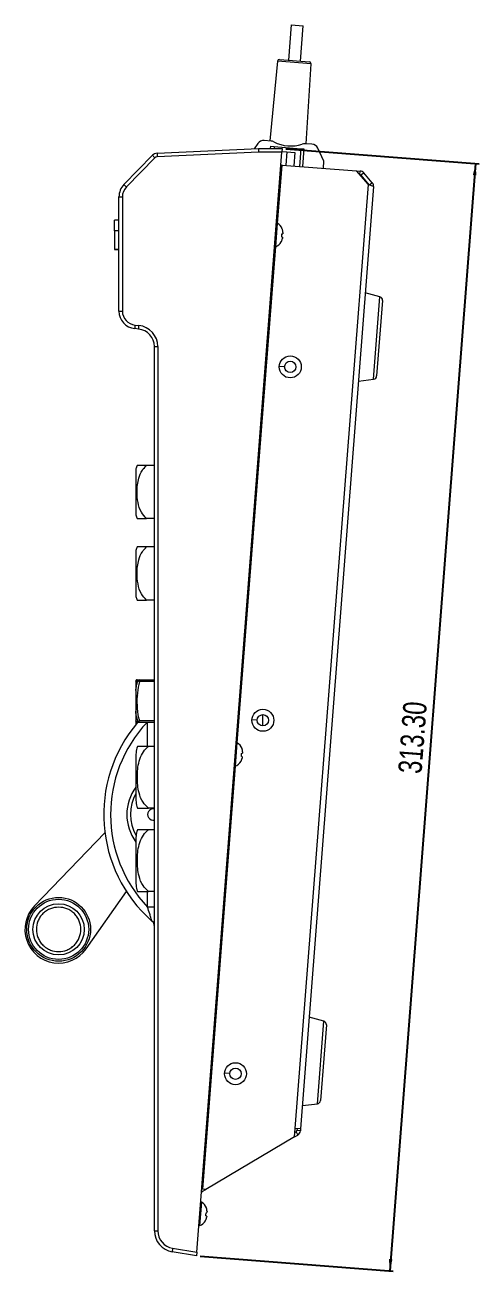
# Model space of a CAD drawing. Header units: millimetres. Extents: x 98 to 1129, y 87 to 737.
# Drawn here: x 714.4 to 842.5, y 86.8 to 438.4 of the extents above; entities that cross this region are included whole.
import ezdxf

# ---------------------------------------------------------------- set-up
doc = ezdxf.new("R2010")
doc.units = ezdxf.units.MM
doc.styles.add('SLDTEXTSTYLE0', font='TXT', dxfattribs={"width": 0.75})
doc.dimstyles.new('SLDDIMSTYLE0', dxfattribs={"dimtxt": 6.614583, "dimasz": 3.302, "dimexe": 0, "dimexo": 0.0625, "dimgap": 1.653646, "dimtad": 1, "dimrnd": 1e-09, "dimzin": 4, "dimdsep": 46, "dimtxsty": 'SLDTEXTSTYLE0', "dimsah": 1, "dimcen": 0.09, "dimadec": 0, "dimazin": 1, "dimtfac": 1, "dimtofl": 0, "dimtmove": 0, "dimatfit": 3, "dimfxl": 1, "dimfrac": 2, "dimtolj": 1, "dimtzin": 12, "dimarcsym": 0})

# ---------------------------------------------------------------- blocks, each defined once
blk = doc.blocks.new('_D_4')
for p, q in [((787.98, 403.42), (842.5, 399.2)), ((841.51, 399.28), (817.32, 86.91)), ((763.79, 91.06), (818.31, 86.84))]:
    blk.add_line(p, q)
for points in [[(841.51, 399.28), (840.75, 396.02), (841.76, 395.95)], [(817.32, 86.91), (818.08, 90.17), (817.06, 90.25)]]:
    blk.add_solid(points)
at = {"insert": (819.65, 227.5), "char_height": 6.615, "attachment_point": 1, "rotation": 85.5715, "style": 'SLDTEXTSTYLE0'}
blk.add_mtext('313.30', dxfattribs=at)

msp = doc.modelspace()

# ---------------------------------------------------------------- linework, layer by layer
at = {"color": 7, "linetype": 'Continuous', "lineweight": 15}
for p, q in [((789.483, 438.391), (788.711, 428.421)), ((789.483, 438.391), (792.873, 438.129)), ((792.101, 428.159), (792.873, 438.129)), ((785.624, 428.167), (783.511, 405.655)), ((786.161, 428.619), (794.652, 427.961)), ((793.734, 404.863), (795.112, 427.432)), ((784.245, 413.476), (784.249, 413.521)), ((784.248, 413.505), (784.249, 413.521)), ((784.249, 413.521), (784.249, 413.521)), ((780.089, 404.917), (779.08, 403.445)), ((783.838, 405.63), (781.893, 405.78)), ((795.347, 404.738), (793.401, 404.889)), ((742.329, 393.379), (750.357, 401.614)), ((751.038, 400.916), (743.01, 392.681)), ((751.7, 402.215), (780.265, 403.498)), ((780.274, 402.499), (751.709, 401.216)), ((762.87, 92.133), (786.906, 402.499)), ((786.906, 402.499), (780.274, 402.499)), ((780.309, 403.499), (786.984, 403.499)), ((783.621, 404.142), (783.572, 403.499)), ((783.621, 404.142), (784.723, 404.057)), ((784.723, 404.057), (792.2, 403.477)), ((786.984, 403.499), (786.906, 402.499)), ((786.92, 402.683), (788.265, 402.579)), ((788.265, 402.579), (787.971, 398.79)), ((788.265, 402.579), (790.558, 402.401)), ((790.558, 402.401), (790.264, 398.612)), ((792.2, 403.477), (793.093, 403.408)), ((793.093, 403.408), (792.707, 398.423)), ((798.741, 399.962), (796.997, 403.608)), ((786.627, 398.894), (786.925, 398.871)), ((786.925, 398.871), (807.917, 397.245)), ((798.587, 397.968), (798.741, 399.962)), ((811.27, 393.33), (807.917, 397.245)), ((807.917, 397.245), (808.987, 397.162)), ((808.837, 396.171), (808.91, 396.165)), ((808.91, 396.165), (808.987, 397.162)), ((810.01, 396.643), (809.251, 395.992)), ((811.617, 393.229), (809.251, 395.992)), ((809.297, 395.634), (809.576, 395.612)), ((812.376, 393.88), (810.01, 396.643)), ((812.376, 393.88), (811.617, 393.229)), ((790.647, 127.043), (811.27, 393.33)), ((812.732, 392.788), (792.143, 126.927)), ((740.909, 357.683), (740.909, 389.889)), ((741.874, 389.889), (741.874, 357.683)), ((740.909, 383.331), (739.609, 383.331)), ((739.609, 380.281), (739.609, 383.331)), ((740.909, 380.281), (739.609, 380.281)), ((787.158, 379.863), (787.13, 379.498)), ((787.052, 378.501), (787.024, 378.136)), ((739.609, 375.081), (740.909, 375.081)), ((740.909, 375.081), (739.609, 375.081)), ((814.532, 361.688), (810.414, 362.849)), ((815.258, 360.649), (813.609, 339.352)), ((746.432, 352.6), (745.387, 352.71)), ((745.456, 353.705), (746.502, 353.595)), ((750.909, 98.196), (750.909, 347.627)), ((751.874, 347.628), (751.874, 98.197)), ((786.144, 342.162), (787.639, 342.046)), ((808.483, 337.924), (812.732, 338.437)), ((750.909, 314.137), (748.708, 314.137)), ((750.909, 299.137), (748.708, 299.137)), ((750.909, 291.137), (748.708, 291.137)), ((750.909, 276.137), (748.708, 276.137)), ((746.146, 253.637), (746.708, 253.637)), ((746.708, 253.637), (750.909, 253.637)), ((781.509, 240.621), (781.509, 243.821)), ((745.708, 241.737), (745.708, 241.029)), ((750.909, 241.637), (746.708, 241.637)), ((778.422, 242.461), (779.918, 242.345)), ((750.909, 234.837), (749.257, 234.837)), ((775.807, 233.302), (775.779, 232.937)), ((775.702, 231.94), (775.674, 231.575)), ((750.909, 217.437), (749.257, 217.437)), ((750.909, 211.337), (749.257, 211.337)), ((736.959, 210.44), (717.052, 189.839)), ((731.664, 177.786), (743.001, 193.966)), ((750.909, 193.937), (749.257, 193.937)), ((798.704, 157.3), (794.585, 158.461)), ((799.429, 156.261), (797.78, 134.964)), ((770.701, 142.759), (772.197, 142.643)), ((792.654, 133.536), (796.903, 134.049)), ((790.464, 124.678), (790.647, 127.043)), ((792.143, 126.927), (790.647, 127.043)), ((791.146, 127.004), (791.104, 126.465)), ((792.143, 126.927), (792.101, 126.388)), ((790.464, 124.678), (765.442, 109.897)), ((790.464, 124.678), (791.368, 125.213)), ((790.558, 125.896), (790.86, 126.074)), ((790.86, 126.074), (791.368, 125.213)), ((792.101, 126.388), (791.104, 126.465)), ((764.551, 109.967), (764.253, 109.99)), ((764.412, 109.289), (765.442, 109.897)), ((765.442, 109.897), (764.551, 109.967)), ((765.664, 102.328), (765.636, 101.963)), ((765.77, 103.69), (765.741, 103.325)), ((762.793, 91.137), (755.927, 92.277)), ((756.055, 93.264), (762.87, 92.133)), ((762.87, 92.133), (762.793, 91.137))]:
    msp.add_line(p, q, dxfattribs=at)
at = {"color": 8, "linetype": 'Continuous', "lineweight": 15}
for p, q in [((795.112, 427.432), (785.624, 428.167)), ((784.723, 404.057), (784.68, 403.499)), ((792.2, 403.477), (791.814, 398.492)), ((785.649, 382.398), (786.925, 398.871)), ((785.562, 382.445), (785.05, 375.83)), ((774.299, 235.836), (785.143, 375.863)), ((812.732, 338.437), (814.532, 361.688)), ((750.909, 253.137), (746.708, 253.137)), ((746.708, 242.137), (750.909, 242.137)), ((748.979, 234.837), (748.979, 241.637)), ((774.212, 235.884), (773.7, 229.268)), ((764.551, 109.967), (773.793, 229.302)), ((748.979, 189.49), (748.979, 193.937)), ((796.903, 134.049), (798.704, 157.3)), ((764.412, 109.289), (764.223, 109.609)), ((764.174, 106.272), (763.662, 99.657)), ((764.177, 106.301), (764.175, 106.272))]:
    msp.add_line(p, q, dxfattribs=at)
at = {"color": 7, "linetype": 'Continuous', "lineweight": 15, "flags": 128}
for points in [[(740.909, 389.889), (740.928, 389.889), (740.982, 389.889), (741.071, 389.889), (741.19, 389.889), (741.336, 389.889), (741.503, 389.889), (741.684, 389.889), (741.874, 389.889)], [(739.609, 380.281), (739.609, 380.239), (739.609, 379.87), (739.609, 379.175), (739.609, 378.257), (739.609, 377.253), (739.609, 376.312), (739.609, 375.576), (739.609, 375.155), (739.609, 375.081)], [(740.909, 357.683), (740.928, 357.683), (740.982, 357.683), (741.071, 357.683), (741.19, 357.683), (741.336, 357.683), (741.503, 357.683), (741.684, 357.683), (741.874, 357.683)], [(750.909, 347.627), (750.928, 347.627), (750.982, 347.627), (751.071, 347.627), (751.19, 347.628), (751.336, 347.628), (751.503, 347.628), (751.684, 347.628), (751.874, 347.628)], [(745.708, 313.137), (745.708, 313.039), (745.708, 312.606), (745.708, 311.851), (745.708, 310.815), (745.708, 309.555), (745.708, 308.136), (745.708, 306.637)], [(745.708, 306.637), (745.708, 305.138), (745.708, 303.72), (745.708, 302.459), (745.708, 301.424), (745.708, 300.669), (745.708, 300.236), (745.708, 300.137)], [(745.708, 290.137), (745.708, 290.039), (745.708, 289.606), (745.708, 288.851), (745.708, 287.815), (745.708, 286.555), (745.708, 285.136), (745.708, 283.637)], [(745.708, 283.637), (745.708, 282.138), (745.708, 280.72), (745.708, 279.459), (745.708, 278.424), (745.708, 277.669), (745.708, 277.236), (745.708, 277.137)], [(745.708, 253.235), (745.708, 253.016), (745.708, 252.775), (745.708, 252.514), (745.708, 252.234), (745.708, 251.935), (745.708, 251.619), (745.708, 251.287), (745.708, 250.941)], [(746.708, 253.137), (746.635, 253.164), (746.565, 253.19), (746.497, 253.214), (746.435, 253.237), (746.379, 253.257), (746.331, 253.275), (746.293, 253.289), (746.264, 253.3)], [(746.708, 253.637), (746.708, 253.628), (746.708, 253.599), (746.708, 253.553), (746.708, 253.491), (746.708, 253.415), (746.708, 253.329), (746.708, 253.235), (746.708, 253.137)], [(745.708, 247.137), (745.708, 247.09), (745.708, 246.715), (745.708, 245.987), (745.708, 244.948), (745.708, 244.333)], [(745.708, 244.333), (745.708, 243.987), (745.708, 243.656), (745.708, 243.34), (745.708, 243.041), (745.708, 242.761), (745.708, 242.5), (745.708, 242.259), (745.708, 242.04)], [(745.708, 232.637), (745.708, 232.59), (745.708, 232.215), (745.708, 231.487), (745.708, 230.448), (745.708, 229.158), (745.708, 227.693), (745.708, 226.137)], [(745.708, 226.137), (745.708, 224.582), (745.708, 223.117), (745.708, 221.827), (745.708, 220.788), (745.708, 220.06), (745.708, 219.685), (745.708, 219.637)], [(745.708, 209.137), (745.708, 209.09), (745.708, 208.715), (745.708, 207.987), (745.708, 206.948), (745.708, 205.658), (745.708, 204.193), (745.708, 202.637)], [(745.708, 202.637), (745.708, 201.082), (745.708, 199.617), (745.708, 198.327), (745.708, 197.288), (745.708, 196.56), (745.708, 196.185), (745.708, 196.137)], [(750.909, 189.49), (750.873, 189.49), (750.764, 189.49), (750.587, 189.49), (750.348, 189.49), (750.057, 189.49), (749.723, 189.49), (749.359, 189.49), (748.979, 189.49)], [(750.909, 98.196), (750.928, 98.196), (750.982, 98.196), (751.071, 98.196), (751.19, 98.197), (751.336, 98.197), (751.503, 98.197), (751.684, 98.197), (751.874, 98.197)]]:
    msp.add_lwpolyline(points, dxfattribs=at)
at = {"color": 7, "linetype": 'Continuous', "lineweight": 15}
for centre, radius in [((789.235, 341.923), 3.1), ((789.235, 341.923), 1.6), ((781.513, 242.221), 3.1), ((781.513, 242.221), 1.6), ((723.884, 183.237), 9), ((723.884, 183.237), 8.487), ((723.884, 183.237), 7.228), ((773.792, 142.52), 3.1), ((773.792, 142.52), 1.6)]:
    msp.add_circle(centre, radius, dxfattribs=at)
for centre, radius, start, end in [((786.122, 428.12), 0.5, 85.57153, 174.63744), ((794.613, 427.463), 0.5, 356.50562, 85.57153), ((781.738, 403.786), 2, 85.57153, 145.57153), ((783.684, 403.636), 2, 62.01507, 85.57153), ((789.315, 414.232), 10, 242.01507, 289.12799), ((793.247, 402.895), 2, 85.57153, 109.12799), ((795.193, 402.744), 2, 25.57153, 85.57153), ((751.789, 400.217), 2, 92.57153, 135.72744), ((757.802, 408.197), 9.938, 221.48418, 227.10855), ((751.754, 400.217), 1, 92.57153, 135.72744), ((758.852, 401.787), 7.165, 176.56878, 184.56363), ((787.418, 403.069), 7.166, 176.56949, 184.56292), ((780.309, 402.499), 1, 90, 92.57153), ((787.443, 402.749), 7.173, 173.99623, 181.99481), ((808.871, 395.667), 0.5, 40.57153, 85.57153), ((808.871, 395.667), 1.5, 40.57153, 85.57153), ((745.909, 389.889), 5, 135.72744, 180), ((745.874, 389.889), 4, 135.72744, 180), ((749.778, 399.966), 9.943, 221.48562, 227.10712), ((785.492, 382.313), 0.15, 62.06348, 168.7371), ((784.139, 379.761), 3.038, 20.33235, 62.06348), ((784.057, 378.701), 3.038, 289.07958, 330.8226), ((785.001, 375.971), 0.15, 182.40596, 289.07958), ((814.261, 360.726), 1, 355.57153, 74.2616), ((745.909, 357.683), 5, 180, 264), ((745.874, 357.683), 4, 180, 264), ((752.566, 352.708), 7.179, 172.01906, 179.98287), ((753.607, 352.598), 7.175, 172.01658, 179.98535), ((745.909, 347.627), 5, 0, 84), ((745.874, 347.628), 6, 0, 84), ((812.612, 339.429), 1, 276.88146, 355.57153), ((752.039, 311.662), 6.5, 157.5841, 166.8803), ((752.039, 301.613), 6.5, 193.1197, 202.41418), ((752.039, 288.662), 6.5, 157.5841, 166.8803), ((752.039, 278.613), 6.5, 193.1197, 202.41418), ((746.058, 253.137), 0.5, 90.03311, 125.96418), ((746.717, 253.164), 0.473, 91.10133, 163.38868), ((776.619, 215.641), 40, 139.58109, 228.71899), ((746.058, 242.137), 0.5, 233.98009, 269.96693), ((774.142, 235.752), 0.15, 62.06348, 168.7371), ((772.788, 233.2), 3.038, 20.33235, 62.06348), ((773.651, 229.41), 0.15, 182.40596, 289.07958), ((772.706, 232.14), 3.038, 289.07958, 330.8226), ((756.139, 215.637), 13, 143.35842, 216.64158), ((756.139, 215.637), 12, 150.3716, 209.18597), ((750.609, 215.637), 1.6, 79.19308, 280.80692), ((723.884, 183.237), 9.5, 135.98197, 324.98197), ((748.909, 184.079), 2, 0, 48.71899), ((798.432, 156.338), 1, 355.57153, 74.2616), ((796.783, 135.041), 1, 276.88146, 355.57153), ((790.605, 126.504), 0.5, 300.57153, 355.57153), ((790.605, 126.504), 1.5, 300.57153, 355.57153), ((764.666, 108.858), 0.5, 120.57153, 175.57153), ((764.104, 106.14), 0.15, 62.06348, 168.7371), ((764.107, 106.169), 0.15, 62.06348, 175.57153), ((762.751, 103.588), 3.038, 20.33235, 62.06348), ((762.754, 103.617), 3.038, 20.33235, 62.06348), ((763.613, 99.798), 0.15, 182.40596, 289.07958), ((762.668, 102.528), 3.038, 289.07958, 330.8226), ((756.909, 98.196), 6, 180, 260.57153), ((756.874, 98.197), 5, 180, 260.57153), ((763.126, 91.839), 7.213, 168.60594, 176.51569)]:
    msp.add_arc(centre, radius, start, end, dxfattribs=at)
at = {"color": 8, "linetype": 'Continuous', "lineweight": 15}
msp.add_arc((776.549, 215.641), 38, 136.83493, 223.48732, dxfattribs=at)
at = {"color": 7, "linetype": 'Continuous', "lineweight": 15}
for points, knots in [([(812.732, 392.788), (812.729, 392.954), (812.722, 393.295), (812.55, 393.662), (812.409, 393.838), (812.376, 393.88)], [0, 0, 0, 0, 0.4216902, 0.8648767, 1, 1, 1, 1]), ([(811.27, 393.33), (811.463, 393.279), (811.849, 393.178), (812.336, 393.033), (812.673, 392.9), (812.713, 392.825), (812.732, 392.788)], [0, 0, 0, 0, 0.2500005, 0.5000001, 0.7500012, 1, 1, 1, 1]), ([(786.972, 380.799), (786.977, 380.805), (786.986, 380.817), (786.987, 380.817), (786.987, 380.817)], [0, 0, 0, 0, 0.56660866, 1, 1, 1, 1]), ([(787.158, 379.863), (787.143, 380.02), (787.12, 380.258), (787.047, 380.57), (786.997, 380.722), (786.972, 380.799)], [0, 0, 0, 0, 0.4933324, 0.745574, 1, 1, 1, 1]), ([(786.697, 377.239), (786.727, 377.299), (786.788, 377.418), (786.876, 377.627), (786.96, 377.865), (787.003, 378.045), (787.024, 378.136)], [0, 0, 0, 0, 0.21131296, 0.42256749, 0.71012973, 1, 1, 1, 1]), ([(786.708, 377.219), (786.708, 377.219), (786.71, 377.216), (786.703, 377.229), (786.697, 377.239)], [0, 0, 0, 0, 0.13390351, 1, 1, 1, 1]), ([(786.802, 378.595), (786.812, 378.675), (786.833, 378.834), (786.858, 379.117), (786.864, 379.32), (786.867, 379.443)], [0, 0, 0, 0, 0.2831517, 0.5662943, 1, 1, 1, 1]), ([(787.052, 378.501), (787.026, 378.506), (786.985, 378.514), (786.89, 378.548), (786.831, 378.579), (786.802, 378.595)], [0, 0, 0, 0, 0.49334026, 0.74558209, 1, 1, 1, 1]), ([(786.867, 379.443), (786.894, 379.453), (786.947, 379.472), (787.02, 379.488), (787.086, 379.497), (787.115, 379.497), (787.13, 379.498)], [0, 0, 0, 0, 0.21131043, 0.42256368, 0.71011624, 1, 1, 1, 1]), ([(748.708, 314.137), (748.18, 314.137), (746.974, 314.137), (746.252, 314.137), (745.965, 314.137), (746.033, 314.137), (746.041, 314.137)], [0, 0, 0, 0, 0.2799137, 0.6380072, 0.9586861, 1, 1, 1, 1]), ([(748.708, 299.137), (748.182, 299.703), (746.981, 300.992), (746.184, 303.693), (745.979, 306.304), (746.092, 308.61), (746.489, 310.697), (747.278, 312.677), (748.279, 313.699), (748.708, 314.137)], [0, 0, 0, 0, 0.1399592, 0.319009, 0.4996701, 0.6198698, 0.7398213, 0.8886082, 1, 1, 1, 1]), ([(746.041, 299.137), (746.062, 299.137), (746.109, 299.137), (746.716, 299.137), (747.73, 299.137), (748.502, 299.137), (748.708, 299.137)], [0, 0, 0, 0, 0.2798515, 0.6157314, 0.8974875, 1, 1, 1, 1]), ([(748.708, 291.137), (748.18, 291.137), (746.974, 291.137), (746.252, 291.137), (745.965, 291.137), (746.033, 291.137), (746.041, 291.137)], [0, 0, 0, 0, 0.2799139, 0.6380072, 0.958686, 1, 1, 1, 1]), ([(748.708, 276.137), (748.182, 276.703), (746.981, 277.992), (746.184, 280.693), (745.979, 283.304), (746.092, 285.61), (746.489, 287.697), (747.278, 289.677), (748.279, 290.699), (748.708, 291.137)], [0, 0, 0, 0, 0.1399592, 0.3190088, 0.49967, 0.6198696, 0.7398212, 0.888608, 1, 1, 1, 1]), ([(746.041, 276.137), (746.062, 276.137), (746.109, 276.137), (746.716, 276.137), (747.73, 276.137), (748.502, 276.137), (748.708, 276.137)], [0, 0, 0, 0, 0.2798516, 0.6157314, 0.8974875, 1, 1, 1, 1]), ([(745.708, 253.235), (745.711, 253.28), (745.723, 253.535), (745.786, 253.541), (745.775, 253.536), (745.77, 253.534)], [0, 0, 0, 0, 0.1083046, 0.6168246, 1, 1, 1, 1]), ([(745.708, 250.941), (745.755, 251.272), (745.867, 252.074), (746.117, 252.846), (746.264, 253.3)], [0, 0, 0, 0, 0.4122281, 1, 1, 1, 1]), ([(746.264, 253.3), (746.157, 253.291), (745.897, 253.271), (745.778, 253.248), (745.708, 253.235)], [0, 0, 0, 0, 0.4125336, 1, 1, 1, 1]), ([(746.708, 253.137), (746.473, 252.076), (745.984, 249.864), (745.956, 246.423), (746.184, 243.901), (746.578, 242.506), (746.671, 242.242), (746.708, 242.137)], [0, 0, 0, 0, 0.2922566, 0.6094582, 0.9244256, 0.9700496, 1, 1, 1, 1]), ([(745.708, 244.333), (745.711, 244.446), (745.724, 245.084), (745.8, 246.738), (745.793, 248.629), (745.727, 250.188), (745.713, 250.766), (745.708, 250.941)], [0, 0, 0, 0, 0.0541536, 0.3084283, 0.7251449, 0.9167089, 1, 1, 1, 1]), ([(746.153, 249.33), (746.083, 249.18), (745.76, 248.499), (745.731, 247.734), (745.708, 247.137)], [0, 0, 0, 0, 0.2192631, 1, 1, 1, 1]), ([(746.264, 241.975), (746.224, 242.086), (745.949, 242.846), (745.819, 243.648), (745.708, 244.333)], [0, 0, 0, 0, 0.1453419, 1, 1, 1, 1]), ([(745.77, 241.74), (745.774, 241.739), (745.781, 241.735), (745.727, 241.773), (745.713, 241.978), (745.708, 242.04)], [0, 0, 0, 0, 0.4502983, 0.83341828, 1, 1, 1, 1]), ([(745.708, 242.04), (745.819, 242.02), (745.949, 241.997), (746.224, 241.978), (746.264, 241.975)], [0, 0, 0, 0, 0.8546596, 1, 1, 1, 1]), ([(746.708, 241.637), (746.671, 241.637), (746.446, 241.637), (746.336, 241.637), (746.245, 241.637)], [0, 0, 0, 0, 0.1643203, 1, 1, 1, 1]), ([(746.465, 241.784), (746.391, 241.843), (746.316, 241.904), (746.264, 241.974), (746.264, 241.975)], [0, 0, 0, 0, 0.9862838, 1, 1, 1, 1]), ([(746.708, 242.137), (746.707, 242.136), (746.676, 242.091), (746.608, 241.994), (746.526, 241.874), (746.481, 241.807), (746.465, 241.784)], [0, 0, 0, 0, 0.01000147, 0.35562239, 0.77041746, 1, 1, 1, 1]), ([(746.465, 241.784), (746.481, 241.763), (746.526, 241.704), (746.608, 241.651), (746.676, 241.637), (746.707, 241.637), (746.708, 241.637)], [0, 0, 0, 0, 0.2295812, 0.6443653, 0.9899921, 1, 1, 1, 1]), ([(746.153, 234.83), (746.083, 234.68), (745.76, 233.999), (745.731, 233.234), (745.708, 232.637)], [0, 0, 0, 0, 0.2192631, 1, 1, 1, 1]), ([(746.103, 226.137), (746.121, 226.902), (746.157, 228.429), (746.562, 230.722), (747.392, 232.863), (748.445, 234.206), (749.136, 234.744), (749.257, 234.837)], [0, 0, 0, 0, 0.23929605, 0.47800952, 0.72561545, 0.95226729, 1, 1, 1, 1]), ([(749.257, 234.837), (748.698, 234.837), (747.434, 234.837), (746.522, 234.837), (746.134, 234.837), (746.135, 234.837), (746.136, 234.837)], [0, 0, 0, 0, 0.2379647, 0.5383713, 0.8100841, 1, 1, 1, 1]), ([(775.451, 232.034), (775.462, 232.114), (775.483, 232.273), (775.507, 232.556), (775.513, 232.759), (775.517, 232.882)], [0, 0, 0, 0, 0.2831498, 0.5662927, 1, 1, 1, 1]), ([(775.702, 231.94), (775.675, 231.945), (775.635, 231.953), (775.54, 231.986), (775.481, 232.018), (775.451, 232.034)], [0, 0, 0, 0, 0.4933402, 0.7455814, 1, 1, 1, 1]), ([(775.517, 232.882), (775.543, 232.891), (775.597, 232.911), (775.67, 232.927), (775.736, 232.936), (775.765, 232.936), (775.779, 232.937)], [0, 0, 0, 0, 0.2113112, 0.4225637, 0.7101164, 1, 1, 1, 1]), ([(775.622, 234.238), (775.627, 234.244), (775.636, 234.256), (775.636, 234.256), (775.636, 234.256)], [0, 0, 0, 0, 0.5666088, 1, 1, 1, 1]), ([(775.807, 233.302), (775.793, 233.459), (775.77, 233.697), (775.696, 234.009), (775.647, 234.161), (775.622, 234.238)], [0, 0, 0, 0, 0.4933324, 0.7455731, 1, 1, 1, 1]), ([(775.346, 230.678), (775.377, 230.738), (775.437, 230.856), (775.526, 231.065), (775.609, 231.304), (775.652, 231.484), (775.674, 231.575)], [0, 0, 0, 0, 0.2113139, 0.4225658, 0.710127, 1, 1, 1, 1]), ([(775.358, 230.658), (775.358, 230.658), (775.359, 230.655), (775.352, 230.667), (775.346, 230.678)], [0, 0, 0, 0, 0.1339035, 1, 1, 1, 1]), ([(745.708, 226.137), (745.731, 226.137), (745.772, 226.137), (746.001, 226.137), (746.103, 226.137)], [0, 0, 0, 0, 0.5520203, 1, 1, 1, 1]), ([(749.257, 217.437), (748.698, 217.963), (747.435, 219.153), (746.566, 221.524), (746.158, 223.918), (746.121, 225.393), (746.103, 226.137)], [0, 0, 0, 0, 0.23791541, 0.53825864, 0.7670812, 1, 1, 1, 1]), ([(745.708, 219.637), (745.731, 219.04), (745.76, 218.276), (746.083, 217.594), (746.153, 217.445)], [0, 0, 0, 0, 0.7807365, 1, 1, 1, 1]), ([(746.136, 217.437), (746.126, 217.437), (746.093, 217.437), (746.26, 217.437), (746.709, 217.437), (747.608, 217.437), (748.736, 217.437), (749.257, 217.437)], [0, 0, 0, 0, 0.0879758, 0.3037423, 0.5228932, 0.7798514, 1, 1, 1, 1]), ([(746.153, 211.33), (746.083, 211.18), (745.76, 210.499), (745.731, 209.734), (745.708, 209.137)], [0, 0, 0, 0, 0.2192625, 1, 1, 1, 1]), ([(746.103, 202.637), (746.121, 203.402), (746.157, 204.929), (746.562, 207.222), (747.392, 209.363), (748.445, 210.706), (749.136, 211.244), (749.257, 211.337)], [0, 0, 0, 0, 0.2392961, 0.4780095, 0.7256153, 0.9522674, 1, 1, 1, 1]), ([(749.257, 211.337), (748.698, 211.337), (747.434, 211.337), (746.522, 211.337), (746.134, 211.337), (746.135, 211.337), (746.136, 211.337)], [0, 0, 0, 0, 0.2379659, 0.5383726, 0.810084, 1, 1, 1, 1]), ([(745.708, 202.637), (745.731, 202.637), (745.772, 202.637), (746.001, 202.637), (746.103, 202.637)], [0, 0, 0, 0, 0.5520229, 1, 1, 1, 1]), ([(749.257, 193.937), (748.698, 194.463), (747.435, 195.653), (746.566, 198.024), (746.158, 200.418), (746.121, 201.893), (746.103, 202.637)], [0, 0, 0, 0, 0.2379152, 0.5382585, 0.7670812, 1, 1, 1, 1]), ([(745.708, 196.137), (745.731, 195.54), (745.76, 194.776), (746.083, 194.094), (746.153, 193.945)], [0, 0, 0, 0, 0.7807371, 1, 1, 1, 1]), ([(746.136, 193.937), (746.126, 193.937), (746.093, 193.937), (746.26, 193.937), (746.709, 193.937), (747.608, 193.937), (748.736, 193.937), (749.257, 193.937)], [0, 0, 0, 0, 0.0879759, 0.3037409, 0.522892, 0.7798504, 1, 1, 1, 1]), ([(723.884, 189.517), (724.674, 189.433), (725.889, 189.304), (727.351, 188.521), (728.356, 187.71), (729.171, 186.704), (729.93, 185.243), (730.315, 183.237), (729.93, 181.233), (729.171, 179.77), (728.356, 178.766), (727.351, 177.95), (725.889, 177.192), (723.884, 176.807), (721.879, 177.192), (720.417, 177.95), (719.412, 178.766), (718.596, 179.77), (717.838, 181.233), (717.453, 183.237), (717.838, 185.243), (718.596, 186.704), (719.412, 187.71), (720.417, 188.521), (721.879, 189.304), (723.094, 189.433), (723.884, 189.517)], [0, 0, 0, 0, 0.0598643, 0.0920902, 0.125, 0.1579098, 0.1901357, 0.25, 0.3098643, 0.3420902, 0.375, 0.4079099, 0.4401359, 0.5, 0.5598643, 0.5920902, 0.6250001, 0.6579098, 0.6901357, 0.7500001, 0.8098641, 0.8420902, 0.875, 0.9079099, 0.9401359, 1, 1, 1, 1]), ([(750.229, 185.582), (750.227, 185.594), (750.221, 185.623), (750.164, 185.811), (750.07, 186.116), (749.899, 186.658), (749.513, 187.859), (749.186, 188.858), (748.979, 189.49)], [0, 0, 0, 0, 0.07799974, 0.18849529, 0.19779309, 0.36204909, 0.59617795, 1, 1, 1, 1]), ([(765.308, 101.066), (765.339, 101.126), (765.4, 101.245), (765.488, 101.454), (765.572, 101.692), (765.614, 101.872), (765.636, 101.963)], [0, 0, 0, 0, 0.21131138, 0.42256433, 0.7101319, 1, 1, 1, 1]), ([(765.413, 102.422), (765.424, 102.502), (765.445, 102.661), (765.47, 102.944), (765.475, 103.147), (765.479, 103.27)], [0, 0, 0, 0, 0.2831454, 0.5662993, 1, 1, 1, 1]), ([(765.664, 102.328), (765.637, 102.333), (765.597, 102.341), (765.502, 102.375), (765.443, 102.406), (765.413, 102.422)], [0, 0, 0, 0, 0.4933398, 0.7455813, 1, 1, 1, 1]), ([(765.479, 103.27), (765.505, 103.28), (765.559, 103.299), (765.632, 103.315), (765.698, 103.324), (765.727, 103.324), (765.741, 103.325)], [0, 0, 0, 0, 0.2113116, 0.4225633, 0.7101163, 1, 1, 1, 1]), ([(765.584, 104.626), (765.589, 104.632), (765.598, 104.644), (765.598, 104.644), (765.598, 104.644)], [0, 0, 0, 0, 0.566608, 1, 1, 1, 1]), ([(765.77, 103.69), (765.755, 103.847), (765.732, 104.085), (765.658, 104.397), (765.609, 104.549), (765.584, 104.626)], [0, 0, 0, 0, 0.49332509, 0.7455668, 1, 1, 1, 1]), ([(765.32, 101.046), (765.32, 101.046), (765.321, 101.043), (765.314, 101.055), (765.308, 101.066)], [0, 0, 0, 0, 0.13390351, 1, 1, 1, 1])]:
    msp.add_open_spline(points, degree=3, knots=knots, dxfattribs=at)

# ---------------------------------------------------------------- dimensions: what is measured, and where the dimension line sits
dim = msp.add_linear_dim(base=(817.316, 86.915), p1=(786.984, 403.499), p2=(762.793, 91.137), angle=85.57153, dimstyle='SLDDIMSTYLE0')
dim.commit()
dim.dimension.update_dxf_attribs({"geometry": '_D_4', "text_midpoint": (829.19, 240.235), "dimtype": 160})

doc.saveas('drawing.dxf')
